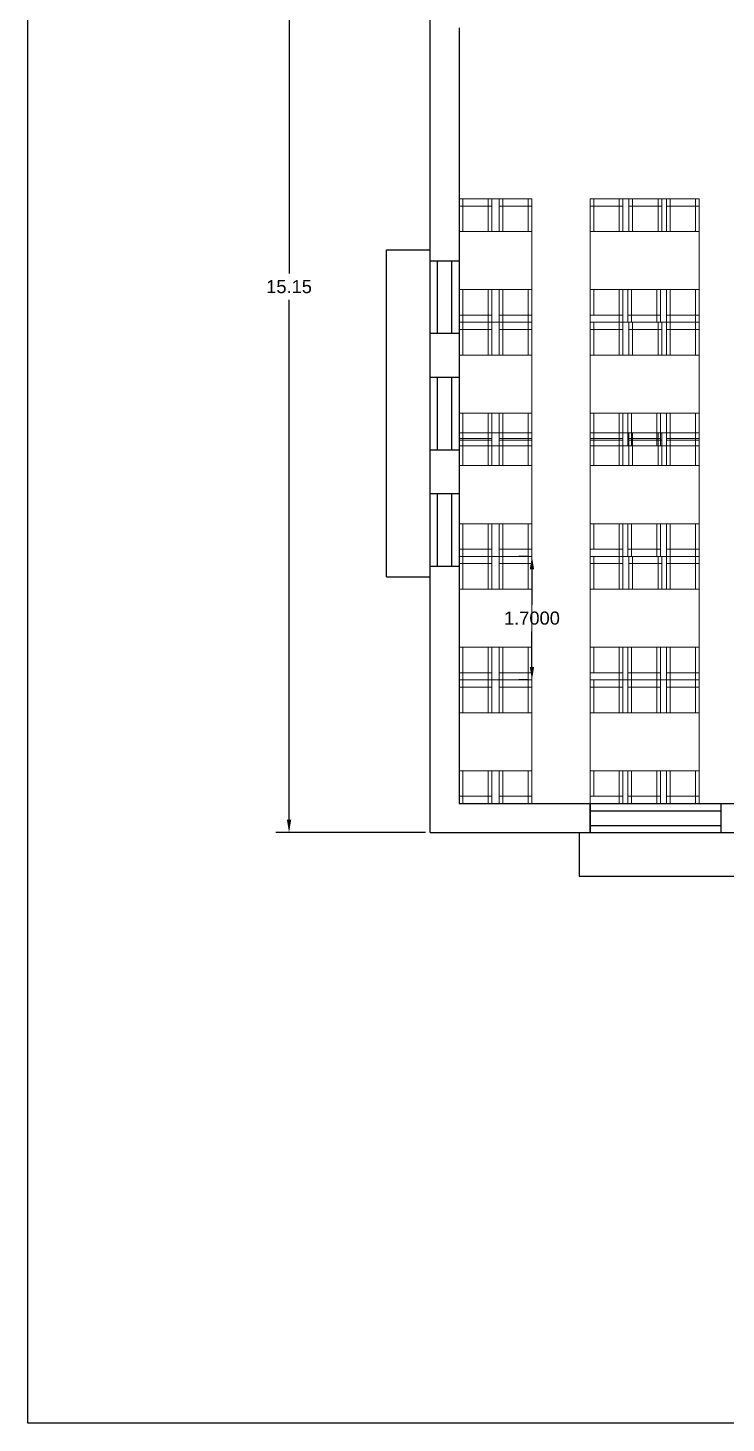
# Model space of a CAD drawing. Header units: inches. Extents: x 101 to 668, y -217 to 99.
# Drawn here: x 303.9 to 313.5, y 18.07 to 37.26 of the extents above; entities that cross this region are included whole.
import ezdxf

# ---------------------------------------------------------------- set-up
doc = ezdxf.new("R2010")
doc.units = ezdxf.units.IN
doc.header["$MEASUREMENT"] = 0
doc.layers.add('FUR', color=1, linetype='Continuous', lineweight=15)
doc.styles.get("Standard").update_dxf_attribs({"font": 'arial.ttf'})
doc.dimstyles.get("Standard").update_dxf_attribs({"dimtxt": 0.18, "dimasz": 0.18, "dimexe": 0.18, "dimexo": 0.0625, "dimgap": 0.09, "dimtad": 0, "dimtih": 1, "dimtoh": 1, "dimdec": 4, "dimzin": 0, "dimdsep": 46, "dimtxsty": 'Standard', "dimcen": 0.09, "dimadec": 0, "dimazin": 0, "dimtfac": 1, "dimtdec": 4, "dimtofl": 0, "dimtmove": 0, "dimatfit": 3, "dimfxl": 1, "dimtolj": 1, "dimtzin": 0, "dimarcsym": 0})

# ---------------------------------------------------------------- blocks, each defined once
blk = doc.blocks.new('*D112')
at = {"color": 0, "lineweight": -2}
for p, q in [((309.367, 41.213), (307.31, 41.213)), ((307.49, 41.033), (307.49, 33.885)), ((307.49, 26.373), (307.49, 33.521)), ((309.367, 26.193), (307.31, 26.193))]:
    blk.add_line(p, q, dxfattribs=at)
at = {"color": 0}
for points in [[(307.46, 41.033), (307.52, 41.033), (307.49, 41.213)], [(307.46, 26.373), (307.52, 26.373), (307.49, 26.193)]]:
    blk.add_solid(points, dxfattribs=at)
at = {"layer": 'Defpoints', "color": 0}
for p in [(309.43, 41.213), (307.49, 26.193), (309.43, 26.193)]:
    blk.add_point(p, dxfattribs=at)
at = {"color": 0, "insert": (307.49, 33.703), "char_height": 0.18, "attachment_point": 5}
blk.add_mtext('\\A1;15.15', dxfattribs=at)
blk = doc.blocks.new('*D118')
at = {"color": 0, "lineweight": -2}
for p, q in [((310.767, 29.993), (310.65, 29.993)), ((310.83, 29.813), (310.83, 29.325)), ((310.83, 28.473), (310.83, 28.961)), ((310.767, 28.293), (310.65, 28.293))]:
    blk.add_line(p, q, dxfattribs=at)
at = {"color": 0}
for points in [[(310.8, 29.813), (310.86, 29.813), (310.83, 29.993)], [(310.8, 28.473), (310.86, 28.473), (310.83, 28.293)]]:
    blk.add_solid(points, dxfattribs=at)
at = {"layer": 'Defpoints', "color": 0}
for p in [(310.83, 29.993), (310.83, 29.993), (310.83, 28.293)]:
    blk.add_point(p, dxfattribs=at)
at = {"color": 0, "insert": (310.83, 29.143), "char_height": 0.18, "attachment_point": 5}
blk.add_mtext('\\A1;1.7000', dxfattribs=at)

msp = doc.modelspace()

# ---------------------------------------------------------------- linework, layer by layer
for p, q in [((309.42974, 26.19289), (309.42974, 41.21289)), ((309.82974, 37.26289), (309.82974, 26.59289)), ((308.82974, 29.7099), (308.82974, 34.2099)), ((308.82974, 34.2099), (309.42974, 34.2099)), ((309.42974, 34.0599), (309.82974, 34.0599)), ((309.52974, 33.0599), (309.52974, 34.0599)), ((309.72974, 33.0599), (309.72974, 34.0599)), ((309.82974, 33.0599), (309.42974, 33.0599)), ((309.42974, 32.4599), (309.82974, 32.4599)), ((309.52974, 31.4599), (309.52974, 32.4599)), ((309.72974, 31.4599), (309.72974, 32.4599)), ((309.42974, 31.4599), (309.82974, 31.4599)), ((309.42974, 30.8599), (309.82974, 30.8599)), ((309.52974, 29.8599), (309.52974, 30.8599)), ((309.72974, 29.8599), (309.72974, 30.8599)), ((309.42974, 29.8599), (309.82974, 29.8599)), ((308.82974, 29.7099), (309.42974, 29.7099)), ((309.82974, 26.59289), (327.37474, 26.59289)), ((311.62974, 26.19289), (311.62974, 26.59289)), ((311.62974, 26.59289), (311.62974, 26.19289)), ((311.62974, 26.49289), (313.42974, 26.49289)), ((313.42974, 26.59289), (313.42974, 26.19289)), ((309.42974, 26.19289), (325.44974, 26.19289)), ((311.47974, 26.19289), (311.47974, 25.59289)), ((311.62974, 26.29289), (313.42974, 26.29289)), ((311.62974, 26.19289), (311.62974, 26.19289)), ((311.47974, 25.59289), (324.37974, 25.59289))]:
    msp.add_line(p, q)
msp.add_lwpolyline([(303.899, 55.74374), (351.40353, 55.74374), (351.40353, 18.07046), (303.899, 18.07046)], close=True)
at = {"layer": 'FUR', "lineweight": 20}
for p, q in [((309.82974, 34.91289), (309.82974, 34.46289)), ((309.82974, 34.91289), (310.27974, 34.91289)), ((309.82974, 34.91289), (310.82974, 34.91289)), ((310.27974, 34.81289), (309.82974, 34.81289)), ((309.87974, 34.91289), (309.87974, 34.46289)), ((310.22974, 34.91289), (310.22974, 34.46289)), ((310.27974, 34.91289), (310.27974, 34.46289)), ((310.37974, 34.91289), (310.82974, 34.91289)), ((310.37974, 34.91289), (310.37974, 34.46289)), ((310.82974, 34.81289), (310.37974, 34.81289)), ((310.42974, 34.91289), (310.42974, 34.46289)), ((310.77974, 34.91289), (310.77974, 34.46289)), ((310.82974, 34.91289), (310.82974, 34.46289)), ((310.82974, 34.91289), (310.82974, 33.66289)), ((311.62974, 34.91289), (311.62974, 33.66289)), ((311.62974, 34.91289), (311.62974, 34.46289)), ((311.62974, 34.91289), (312.07974, 34.91289)), ((311.62974, 34.91289), (313.12974, 34.91289)), ((312.07974, 34.81289), (311.62974, 34.81289)), ((311.67974, 34.91289), (311.67974, 34.46289)), ((312.02974, 34.91289), (312.02974, 34.46289)), ((312.07974, 34.91289), (312.07974, 34.46289)), ((312.16439, 34.91289), (312.16439, 34.46289)), ((312.61439, 34.81289), (312.16439, 34.81289)), ((312.21439, 34.91289), (312.21439, 34.46289)), ((312.27974, 34.91289), (312.72974, 34.91289)), ((312.56439, 34.91289), (312.56439, 34.46289)), ((312.61439, 34.91289), (312.61439, 34.46289)), ((312.67974, 34.91289), (312.67974, 34.46289)), ((313.12974, 34.81289), (312.67974, 34.81289)), ((312.72974, 34.91289), (312.72974, 34.46289)), ((313.07974, 34.91289), (313.07974, 34.46289)), ((313.12974, 34.91289), (313.12974, 33.21289)), ((313.12974, 34.91289), (313.12974, 34.46289)), ((309.82974, 34.66289), (309.82974, 34.46289)), ((310.37974, 34.66289), (310.37974, 34.46289)), ((311.62974, 34.66289), (311.62974, 34.46289)), ((312.16439, 34.66289), (312.16439, 34.46289)), ((309.82974, 34.46289), (310.37974, 34.46289)), ((309.82974, 34.46289), (309.82974, 33.66289)), ((310.37974, 34.46289), (310.82974, 34.46289)), ((311.62974, 34.46289), (312.16439, 34.46289)), ((311.62974, 34.46289), (311.62974, 33.66289)), ((312.16439, 34.46289), (312.67974, 34.46289)), ((312.67974, 34.46289), (313.12974, 34.46289)), ((309.82974, 33.66289), (310.37974, 33.66289)), ((309.82974, 33.66289), (309.82974, 33.21289)), ((309.87974, 33.66289), (309.87974, 33.21289)), ((310.22974, 33.66289), (310.22974, 33.21289)), ((310.27974, 33.66289), (310.27974, 33.21289)), ((310.37974, 33.66289), (310.82974, 33.66289)), ((310.37974, 33.66289), (310.37974, 33.21289)), ((310.42974, 33.66289), (310.42974, 33.21289)), ((310.77974, 33.66289), (310.77974, 33.21289)), ((310.82974, 33.66289), (310.82974, 33.21289)), ((310.82974, 33.66289), (310.82974, 33.21289)), ((311.62974, 33.66289), (312.14895, 33.66289)), ((311.62974, 33.66289), (311.62974, 33.21289)), ((311.67974, 33.66289), (311.67974, 33.31289)), ((312.02974, 33.66289), (312.02974, 33.21289)), ((312.07974, 33.66289), (312.07974, 33.21289)), ((312.14895, 33.66289), (312.67974, 33.66289)), ((312.14895, 33.66289), (312.14895, 33.21289)), ((312.19895, 33.66289), (312.19895, 33.21289)), ((312.54895, 33.66289), (312.54895, 33.21289)), ((312.59895, 33.66289), (312.59895, 33.21289)), ((312.67974, 33.66289), (313.12974, 33.66289)), ((312.67974, 33.66289), (312.67974, 33.21289)), ((312.72974, 33.66289), (312.72974, 33.21289)), ((313.07974, 33.66289), (313.07974, 33.21289)), ((313.12974, 33.66289), (313.12974, 33.21289)), ((309.82974, 33.31289), (310.27974, 33.31289)), ((309.82974, 33.21289), (310.27974, 33.21289)), ((309.82974, 33.21289), (310.82974, 33.21289)), ((309.82974, 33.21289), (309.82974, 31.51289)), ((309.82974, 33.21289), (310.27974, 33.21289)), ((309.82974, 33.21289), (310.82974, 33.21289)), ((309.87974, 33.21289), (309.87974, 32.76289)), ((310.22974, 33.21289), (310.22974, 32.76289)), ((310.27974, 33.21289), (310.27974, 32.76289)), ((310.37974, 33.31289), (310.82974, 33.31289)), ((310.37974, 33.21289), (310.82974, 33.21289)), ((310.37974, 33.21289), (310.37974, 32.76289)), ((310.42974, 33.21289), (310.42974, 32.76289)), ((310.47974, 33.21289), (310.82974, 33.21289)), ((310.77974, 33.21289), (310.77974, 32.76289)), ((310.82974, 33.21289), (310.82974, 32.76289)), ((310.82974, 33.21289), (310.82974, 31.96289)), ((311.62974, 33.31289), (312.07974, 33.31289)), ((311.62974, 33.21289), (312.07974, 33.21289)), ((311.62974, 33.21289), (313.12974, 33.21289)), ((311.62974, 33.21289), (311.62974, 31.96289)), ((311.62974, 33.21289), (311.62974, 32.76289)), ((311.62974, 33.21289), (312.07974, 33.21289)), ((311.62974, 33.21289), (313.12974, 33.21289)), ((311.67974, 33.21289), (311.67974, 32.76289)), ((312.02974, 33.21289), (312.02974, 32.76289)), ((312.07974, 33.21289), (312.07974, 32.76289)), ((312.14895, 33.31289), (312.59895, 33.31289)), ((312.16439, 33.21289), (312.16439, 32.76289)), ((312.21439, 33.21289), (312.21439, 32.76289)), ((312.27974, 33.21289), (312.72974, 33.21289)), ((312.27974, 33.21289), (312.72974, 33.21289)), ((312.56439, 33.21289), (312.56439, 32.76289)), ((312.61439, 33.21289), (312.61439, 32.76289)), ((312.67974, 33.31289), (313.12974, 33.31289)), ((312.67974, 33.21289), (312.67974, 32.76289)), ((312.72974, 33.21289), (312.72974, 32.76289)), ((313.07974, 33.21289), (313.07974, 32.76289)), ((313.12974, 33.21289), (313.12974, 31.51289)), ((313.12974, 33.21289), (313.12974, 32.76289)), ((310.27974, 33.11289), (309.82974, 33.11289)), ((310.82974, 33.11289), (310.37974, 33.11289)), ((312.07974, 33.11289), (311.62974, 33.11289)), ((312.61439, 33.11289), (312.16439, 33.11289)), ((313.12974, 33.11289), (312.67974, 33.11289)), ((310.37974, 32.96289), (310.37974, 32.76289)), ((311.62974, 32.96289), (311.62974, 32.76289)), ((312.16439, 32.96289), (312.16439, 32.76289)), ((309.82974, 32.76289), (310.37974, 32.76289)), ((310.37974, 32.76289), (310.82974, 32.76289)), ((311.62974, 32.76289), (312.16439, 32.76289)), ((311.62974, 32.76289), (311.62974, 31.96289)), ((312.16439, 32.76289), (312.67974, 32.76289)), ((312.67974, 32.76289), (313.12974, 32.76289)), ((309.82974, 31.96289), (310.37974, 31.96289)), ((309.87974, 31.96289), (309.87974, 31.51289)), ((310.22974, 31.96289), (310.22974, 31.51289)), ((310.27974, 31.96289), (310.27974, 31.51289)), ((310.37974, 31.96289), (310.82974, 31.96289)), ((310.37974, 31.96289), (310.37974, 31.51289)), ((310.42974, 31.96289), (310.42974, 31.51289)), ((310.77974, 31.96289), (310.77974, 31.51289)), ((310.82974, 31.96289), (310.82974, 31.51289)), ((310.82974, 31.96289), (310.82974, 31.51289)), ((311.62974, 31.96289), (312.14895, 31.96289)), ((311.62974, 31.96289), (311.62974, 31.51289)), ((311.67974, 31.96289), (311.67974, 31.61289)), ((312.02974, 31.96289), (312.02974, 31.51289)), ((312.07974, 31.96289), (312.07974, 31.51289)), ((312.14895, 31.96289), (312.67974, 31.96289)), ((312.14895, 31.96289), (312.14895, 31.51289)), ((312.19895, 31.96289), (312.19895, 31.51289)), ((312.54895, 31.96289), (312.54895, 31.51289)), ((312.59895, 31.96289), (312.59895, 31.51289)), ((312.67974, 31.96289), (313.12974, 31.96289)), ((312.67974, 31.96289), (312.67974, 31.51289)), ((312.72974, 31.96289), (312.72974, 31.51289)), ((313.07974, 31.96289), (313.07974, 31.51289)), ((313.12974, 31.96289), (313.12974, 31.51289)), ((309.82974, 31.69289), (309.82974, 31.24289)), ((309.82974, 31.69289), (310.27974, 31.69289)), ((309.82974, 31.69289), (310.82974, 31.69289)), ((309.87974, 31.69289), (309.87974, 31.24289)), ((310.22974, 31.69289), (310.22974, 31.24289)), ((310.27974, 31.69289), (310.27974, 31.24289)), ((310.37974, 31.69289), (310.82974, 31.69289)), ((310.37974, 31.69289), (310.37974, 31.24289)), ((310.42974, 31.69289), (310.42974, 31.24289)), ((310.77974, 31.69289), (310.77974, 31.24289)), ((310.82974, 31.69289), (310.82974, 31.24289)), ((310.82974, 31.69289), (310.82974, 30.44289)), ((311.62974, 31.69289), (311.62974, 30.44289)), ((311.62974, 31.69289), (311.62974, 31.24289)), ((311.62974, 31.69289), (312.07974, 31.69289)), ((311.62974, 31.69289), (313.12974, 31.69289)), ((311.67974, 31.69289), (311.67974, 31.24289)), ((312.02974, 31.69289), (312.02974, 31.24289)), ((312.07974, 31.69289), (312.07974, 31.24289)), ((312.16439, 31.69289), (312.16439, 31.24289)), ((312.21439, 31.69289), (312.21439, 31.24289)), ((312.27974, 31.69289), (312.72974, 31.69289)), ((312.56439, 31.69289), (312.56439, 31.24289)), ((312.61439, 31.69289), (312.61439, 31.24289)), ((312.67974, 31.69289), (312.67974, 31.24289)), ((312.72974, 31.69289), (312.72974, 31.24289)), ((313.07974, 31.69289), (313.07974, 31.24289)), ((313.12974, 31.69289), (313.12974, 29.99289)), ((313.12974, 31.69289), (313.12974, 31.24289)), ((309.82974, 31.61289), (310.27974, 31.61289)), ((310.27974, 31.59289), (309.82974, 31.59289)), ((309.82974, 31.51289), (310.27974, 31.51289)), ((309.82974, 31.51289), (310.82974, 31.51289)), ((310.37974, 31.61289), (310.82974, 31.61289)), ((310.82974, 31.59289), (310.37974, 31.59289)), ((310.47974, 31.51289), (310.82974, 31.51289)), ((311.62974, 31.61289), (312.07974, 31.61289)), ((312.07974, 31.59289), (311.62974, 31.59289)), ((311.62974, 31.51289), (312.07974, 31.51289)), ((311.62974, 31.51289), (313.12974, 31.51289)), ((312.14895, 31.61289), (312.59895, 31.61289)), ((312.61439, 31.59289), (312.16439, 31.59289)), ((312.27974, 31.51289), (312.72974, 31.51289)), ((312.67974, 31.61289), (313.12974, 31.61289)), ((313.12974, 31.59289), (312.67974, 31.59289)), ((309.82974, 31.44289), (309.82974, 31.24289)), ((310.37974, 31.44289), (310.37974, 31.24289)), ((311.62974, 31.44289), (311.62974, 31.24289)), ((312.16439, 31.44289), (312.16439, 31.24289)), ((309.82974, 31.24289), (310.37974, 31.24289)), ((309.82974, 31.24289), (309.82974, 30.44289)), ((310.37974, 31.24289), (310.82974, 31.24289)), ((311.62974, 31.24289), (312.16439, 31.24289)), ((311.62974, 31.24289), (311.62974, 30.44289)), ((312.16439, 31.24289), (312.67974, 31.24289)), ((312.67974, 31.24289), (313.12974, 31.24289)), ((309.82974, 30.44289), (310.37974, 30.44289)), ((309.82974, 30.44289), (309.82974, 29.99289)), ((309.87974, 30.44289), (309.87974, 29.99289)), ((310.22974, 30.44289), (310.22974, 29.99289)), ((310.27974, 30.44289), (310.27974, 29.99289)), ((310.37974, 30.44289), (310.82974, 30.44289)), ((310.37974, 30.44289), (310.37974, 29.99289)), ((310.42974, 30.44289), (310.42974, 29.99289)), ((310.77974, 30.44289), (310.77974, 29.99289)), ((310.82974, 30.44289), (310.82974, 29.99289)), ((310.82974, 30.44289), (310.82974, 29.99289)), ((311.62974, 30.44289), (312.14895, 30.44289)), ((311.62974, 30.44289), (311.62974, 29.99289)), ((311.67974, 30.44289), (311.67974, 30.09289)), ((312.02974, 30.44289), (312.02974, 29.99289)), ((312.07974, 30.44289), (312.07974, 29.99289)), ((312.14895, 30.44289), (312.67974, 30.44289)), ((312.14895, 30.44289), (312.14895, 29.99289)), ((312.19895, 30.44289), (312.19895, 29.99289)), ((312.54895, 30.44289), (312.54895, 29.99289)), ((312.59895, 30.44289), (312.59895, 29.99289)), ((312.67974, 30.44289), (313.12974, 30.44289)), ((312.67974, 30.44289), (312.67974, 29.99289)), ((312.72974, 30.44289), (312.72974, 29.99289)), ((313.07974, 30.44289), (313.07974, 29.99289)), ((313.12974, 30.44289), (313.12974, 29.99289)), ((309.82974, 30.09289), (310.27974, 30.09289)), ((309.82974, 29.99289), (309.82974, 28.29289)), ((309.82974, 29.99289), (310.27974, 29.99289)), ((309.82974, 29.99289), (310.82974, 29.99289)), ((309.82974, 29.99289), (310.27974, 29.99289)), ((309.82974, 29.99289), (310.82974, 29.99289)), ((309.82974, 29.99289), (310.27974, 29.99289)), ((309.82974, 29.99289), (310.82974, 29.99289)), ((309.87974, 29.99289), (309.87974, 29.54289)), ((310.22974, 29.99289), (310.22974, 29.54289)), ((310.27974, 29.99289), (310.27974, 29.54289)), ((310.37974, 30.09289), (310.82974, 30.09289)), ((310.37974, 29.99289), (310.82974, 29.99289)), ((310.37974, 29.99289), (310.37974, 29.54289)), ((310.37974, 29.99289), (310.82974, 29.99289)), ((310.42974, 29.99289), (310.42974, 29.54289)), ((310.47974, 29.99289), (310.82974, 29.99289)), ((310.77974, 29.99289), (310.77974, 29.54289)), ((310.82974, 29.99289), (310.82974, 29.54289)), ((310.82974, 29.99289), (310.82974, 28.74289)), ((311.62974, 30.09289), (312.07974, 30.09289)), ((311.62974, 29.99289), (311.62974, 28.74289)), ((311.62974, 29.99289), (311.62974, 29.54289)), ((311.62974, 29.99289), (312.07974, 29.99289)), ((311.62974, 29.99289), (313.12974, 29.99289)), ((311.62974, 29.99289), (312.07974, 29.99289)), ((311.62974, 29.99289), (313.12974, 29.99289)), ((311.62974, 29.99289), (312.07974, 29.99289)), ((311.62974, 29.99289), (313.12974, 29.99289)), ((311.67974, 29.99289), (311.67974, 29.54289)), ((312.02974, 29.99289), (312.02974, 29.54289)), ((312.07974, 29.99289), (312.07974, 29.54289)), ((312.14895, 30.09289), (312.59895, 30.09289)), ((312.16439, 29.99289), (312.16439, 29.54289)), ((312.21439, 29.99289), (312.21439, 29.54289)), ((312.27974, 29.99289), (312.72974, 29.99289)), ((312.27974, 29.99289), (312.72974, 29.99289)), ((312.27974, 29.99289), (312.72974, 29.99289)), ((312.56439, 29.99289), (312.56439, 29.54289)), ((312.61439, 29.99289), (312.61439, 29.54289)), ((312.67974, 30.09289), (313.12974, 30.09289)), ((312.67974, 29.99289), (312.67974, 29.54289)), ((312.72974, 29.99289), (312.72974, 29.54289)), ((313.07974, 29.99289), (313.07974, 29.54289)), ((313.12974, 29.99289), (313.12974, 28.29289)), ((313.12974, 29.99289), (313.12974, 29.54289)), ((310.27974, 29.89289), (309.82974, 29.89289)), ((310.82974, 29.89289), (310.37974, 29.89289)), ((312.07974, 29.89289), (311.62974, 29.89289)), ((312.61439, 29.89289), (312.16439, 29.89289)), ((313.12974, 29.89289), (312.67974, 29.89289)), ((310.37974, 29.74289), (310.37974, 29.54289)), ((311.62974, 29.74289), (311.62974, 29.54289)), ((312.16439, 29.74289), (312.16439, 29.54289)), ((309.82974, 29.54289), (310.37974, 29.54289)), ((310.37974, 29.54289), (310.82974, 29.54289)), ((311.62974, 29.54289), (312.16439, 29.54289)), ((311.62974, 29.54289), (311.62974, 28.74289)), ((312.16439, 29.54289), (312.67974, 29.54289)), ((312.67974, 29.54289), (313.12974, 29.54289)), ((309.82974, 28.74289), (310.37974, 28.74289)), ((309.87974, 28.74289), (309.87974, 28.29289)), ((310.22974, 28.74289), (310.22974, 28.29289)), ((310.27974, 28.74289), (310.27974, 28.29289)), ((310.37974, 28.74289), (310.82974, 28.74289)), ((310.37974, 28.74289), (310.37974, 28.29289)), ((310.42974, 28.74289), (310.42974, 28.29289)), ((310.77974, 28.74289), (310.77974, 28.29289)), ((310.82974, 28.74289), (310.82974, 28.29289)), ((310.82974, 28.74289), (310.82974, 28.29289)), ((311.62974, 28.74289), (312.14895, 28.74289)), ((311.62974, 28.74289), (311.62974, 28.29289)), ((311.67974, 28.74289), (311.67974, 28.39289)), ((312.02974, 28.74289), (312.02974, 28.29289)), ((312.07974, 28.74289), (312.07974, 28.29289)), ((312.14895, 28.74289), (312.67974, 28.74289)), ((312.14895, 28.74289), (312.14895, 28.29289)), ((312.19895, 28.74289), (312.19895, 28.29289)), ((312.54895, 28.74289), (312.54895, 28.29289)), ((312.59895, 28.74289), (312.59895, 28.29289)), ((312.67974, 28.74289), (313.12974, 28.74289)), ((312.67974, 28.74289), (312.67974, 28.29289)), ((312.72974, 28.74289), (312.72974, 28.29289)), ((313.07974, 28.74289), (313.07974, 28.29289)), ((313.12974, 28.74289), (313.12974, 28.29289)), ((309.82974, 28.39289), (310.27974, 28.39289)), ((309.82974, 28.29289), (309.82974, 26.59289)), ((309.82974, 28.29289), (310.27974, 28.29289)), ((309.82974, 28.29289), (310.82974, 28.29289)), ((309.82974, 28.29289), (310.27974, 28.29289)), ((309.82974, 28.29289), (310.82974, 28.29289)), ((309.87974, 28.29289), (309.87974, 27.84289)), ((310.22974, 28.29289), (310.22974, 27.84289)), ((310.27974, 28.29289), (310.27974, 27.84289)), ((310.37974, 28.39289), (310.82974, 28.39289)), ((310.37974, 28.29289), (310.82974, 28.29289)), ((310.37974, 28.29289), (310.37974, 27.84289)), ((310.42974, 28.29289), (310.42974, 27.84289)), ((310.47974, 28.29289), (310.82974, 28.29289)), ((310.77974, 28.29289), (310.77974, 27.84289)), ((310.82974, 28.29289), (310.82974, 27.84289)), ((310.82974, 28.29289), (310.82974, 27.04289)), ((311.62974, 28.39289), (312.07974, 28.39289)), ((311.62974, 28.29289), (312.07974, 28.29289)), ((311.62974, 28.29289), (313.12974, 28.29289)), ((311.62974, 28.29289), (311.62974, 27.04289)), ((311.62974, 28.29289), (311.62974, 27.84289)), ((311.62974, 28.29289), (312.07974, 28.29289)), ((311.62974, 28.29289), (313.12974, 28.29289)), ((311.67974, 28.29289), (311.67974, 27.84289)), ((312.02974, 28.29289), (312.02974, 27.84289)), ((312.07974, 28.29289), (312.07974, 27.84289)), ((312.14895, 28.39289), (312.59895, 28.39289)), ((312.14895, 28.29289), (312.14895, 27.84289)), ((312.19895, 28.29289), (312.19895, 27.84289)), ((312.27974, 28.29289), (312.72974, 28.29289)), ((312.27974, 28.29289), (312.72974, 28.29289)), ((312.54895, 28.29289), (312.54895, 27.84289)), ((312.59895, 28.29289), (312.59895, 27.84289)), ((312.67974, 28.39289), (313.12974, 28.39289)), ((312.67974, 28.29289), (312.67974, 27.84289)), ((312.72974, 28.29289), (312.72974, 27.84289)), ((313.07974, 28.29289), (313.07974, 27.84289)), ((313.12974, 28.29289), (313.12974, 26.59289)), ((313.12974, 28.29289), (313.12974, 27.84289)), ((310.27974, 28.19289), (309.82974, 28.19289)), ((310.82974, 28.19289), (310.37974, 28.19289)), ((310.37974, 28.04289), (310.37974, 27.84289)), ((312.07974, 28.19289), (311.62974, 28.19289)), ((311.62974, 28.04289), (311.62974, 27.84289)), ((312.59895, 28.19289), (312.14895, 28.19289)), ((313.12974, 28.19289), (312.67974, 28.19289)), ((309.82974, 27.84289), (310.37974, 27.84289)), ((310.37974, 27.84289), (310.82974, 27.84289)), ((311.62974, 27.84289), (312.16439, 27.84289)), ((311.62974, 27.84289), (311.62974, 27.04289)), ((312.16439, 27.84289), (312.67974, 27.84289)), ((312.67974, 27.84289), (313.12974, 27.84289)), ((309.82974, 27.04289), (310.37974, 27.04289)), ((309.87974, 27.04289), (309.87974, 26.59289)), ((310.22974, 27.04289), (310.22974, 26.59289)), ((310.27974, 27.04289), (310.27974, 26.59289)), ((310.37974, 27.04289), (310.82974, 27.04289)), ((310.37974, 27.04289), (310.37974, 26.59289)), ((310.42974, 27.04289), (310.42974, 26.59289)), ((310.77974, 27.04289), (310.77974, 26.59289)), ((310.82974, 27.04289), (310.82974, 26.59289)), ((310.82974, 27.04289), (310.82974, 26.59289)), ((311.62974, 27.04289), (312.14895, 27.04289)), ((311.62974, 27.04289), (311.62974, 26.59289)), ((311.67974, 27.04289), (311.67974, 26.69289)), ((312.02974, 27.04289), (312.02974, 26.59289)), ((312.07974, 27.04289), (312.07974, 26.59289)), ((312.14895, 27.04289), (312.67974, 27.04289)), ((312.14895, 27.04289), (312.14895, 26.59289)), ((312.19895, 27.04289), (312.19895, 26.59289)), ((312.54895, 27.04289), (312.54895, 26.59289)), ((312.59895, 27.04289), (312.59895, 26.59289)), ((312.67974, 27.04289), (313.12974, 27.04289)), ((312.67974, 27.04289), (312.67974, 26.59289)), ((312.72974, 27.04289), (312.72974, 26.59289)), ((313.07974, 27.04289), (313.07974, 26.59289)), ((313.12974, 27.04289), (313.12974, 26.59289)), ((309.82974, 26.69289), (310.27974, 26.69289)), ((310.37974, 26.69289), (310.82974, 26.69289)), ((311.62974, 26.69289), (312.07974, 26.69289)), ((312.14895, 26.69289), (312.59895, 26.69289)), ((312.67974, 26.69289), (313.12974, 26.69289)), ((309.82974, 26.59289), (310.27974, 26.59289)), ((309.82974, 26.59289), (310.82974, 26.59289)), ((310.47974, 26.59289), (310.82974, 26.59289)), ((311.62974, 26.59289), (312.07974, 26.59289)), ((311.62974, 26.59289), (313.12974, 26.59289)), ((312.27974, 26.59289), (312.72974, 26.59289))]:
    msp.add_line(p, q, dxfattribs=at)

# ---------------------------------------------------------------- dimensions: what is measured, and where the dimension line sits
dim = msp.add_linear_dim(base=(307.49013, 26.19289), p1=(309.42974, 41.21289), p2=(309.42974, 26.19289), angle=90, text='15.15', dimstyle='Standard')
dim.commit()
dim.dimension.update_dxf_attribs({"geometry": '*D112', "text_midpoint": (307.49013, 33.70289)})
dim = msp.add_linear_dim(base=(310.82974, 29.99289), p1=(310.82974, 28.29289), p2=(310.82974, 29.99289), angle=90, dimstyle='Standard')
dim.commit()
dim.dimension.update_dxf_attribs({"geometry": '*D118', "text_midpoint": (310.82974, 29.14289)})

doc.saveas('drawing.dxf')
